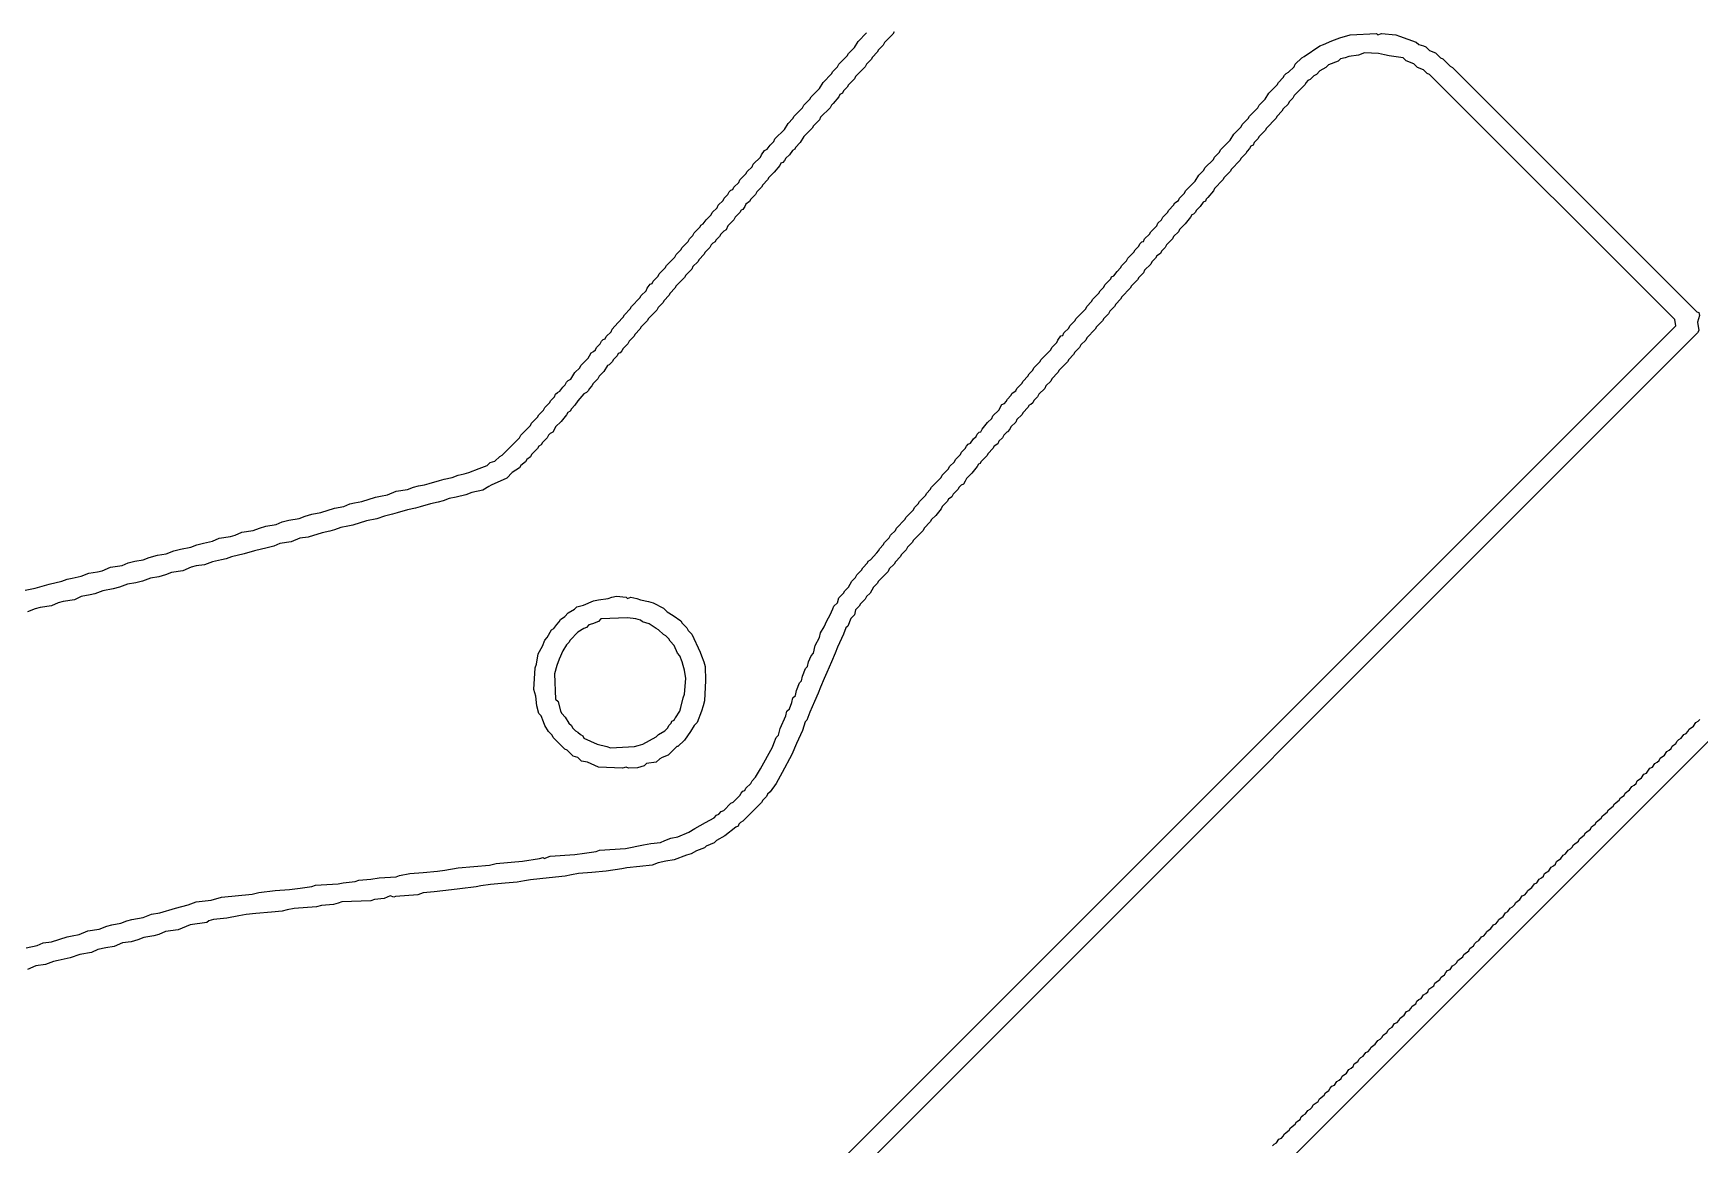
# Model space of a CAD drawing. Header units: millimetres. Extents: x 95 to 305, y 96 to 295.
# Drawn here: x 208.76 to 242.43, y 251.23 to 273.69 of the extents above; entities that cross this region are included whole.
import ezdxf

# ---------------------------------------------------------------- set-up
doc = ezdxf.new("R2010")
doc.units = ezdxf.units.MM
doc.layers.add('BottomOverlay', color=54, linetype='Continuous')

msp = doc.modelspace()

# ---------------------------------------------------------------- linework, layer by layer
at = {"layer": 'BottomOverlay'}
for p, q in [((225.35, 273.401), (225.423, 273.523)), ((225.423, 273.523), (225.593, 273.694)), ((225.934, 273.45), (225.836, 273.353)), ((225.958, 273.499), (225.934, 273.45)), ((226.128, 273.669), (225.958, 273.499)), ((226.153, 273.718), (226.128, 273.669)), ((234.44, 273.219), (234.757, 273.438)), ((234.757, 273.438), (234.83, 273.462)), ((234.83, 273.462), (235, 273.535)), ((235, 273.535), (235.158, 273.596)), ((235.158, 273.596), (235.365, 273.657)), ((235.365, 273.657), (235.901, 273.681)), ((235.901, 273.681), (235.925, 273.657)), ((235.925, 273.657), (235.998, 273.681)), ((235.998, 273.681), (236.29, 273.657)), ((236.29, 273.657), (236.363, 273.633)), ((236.363, 273.633), (236.704, 273.511)), ((236.704, 273.511), (236.753, 273.462)), ((236.753, 273.462), (236.85, 273.438)), ((236.85, 273.438), (236.899, 273.414)), ((236.899, 273.414), (236.972, 273.341)), ((225.033, 273.061), (225.204, 273.231)), ((225.204, 273.231), (225.228, 273.28)), ((225.228, 273.28), (225.35, 273.401)), ((225.69, 273.158), (225.593, 273.061)), ((225.715, 273.207), (225.69, 273.158)), ((225.812, 273.304), (225.715, 273.207)), ((225.836, 273.353), (225.812, 273.304)), ((234.258, 273.061), (234.392, 273.195)), ((234.392, 273.195), (234.44, 273.219)), ((235.122, 273.122), (234.927, 273.049)), ((235.171, 273.17), (235.122, 273.122)), ((235.268, 273.195), (235.171, 273.17)), ((235.341, 273.219), (235.268, 273.195)), ((235.536, 273.243), (235.341, 273.219)), ((235.657, 273.292), (235.536, 273.243)), ((235.937, 273.28), (235.657, 273.292)), ((236.059, 273.255), (235.937, 273.28)), ((236.156, 273.231), (236.059, 273.255)), ((236.436, 273.195), (236.156, 273.231)), ((236.497, 273.134), (236.436, 273.195)), ((236.655, 273.073), (236.497, 273.134)), ((236.972, 273.341), (237.093, 273.292)), ((237.093, 273.292), (237.191, 273.195)), ((237.191, 273.195), (237.239, 273.17)), ((237.239, 273.17), (237.385, 273.024)), ((224.717, 272.696), (224.887, 272.866)), ((224.887, 272.866), (224.911, 272.915)), ((224.911, 272.915), (225.009, 273.012)), ((225.009, 273.012), (225.033, 273.061)), ((225.35, 272.769), (225.228, 272.647)), ((225.374, 272.817), (225.35, 272.769)), ((225.569, 273.012), (225.374, 272.817)), ((225.593, 273.061), (225.569, 273.012)), ((233.917, 272.696), (234.014, 272.793)), ((234.014, 272.793), (234.039, 272.842)), ((234.039, 272.842), (234.075, 272.878)), ((234.075, 272.878), (234.124, 272.903)), ((234.124, 272.903), (234.234, 273.012)), ((234.234, 273.012), (234.258, 273.061)), ((234.562, 272.756), (234.513, 272.732)), ((234.635, 272.829), (234.562, 272.756)), ((234.684, 272.854), (234.635, 272.829)), ((234.757, 272.927), (234.684, 272.854)), ((234.879, 273), (234.757, 272.927)), ((234.927, 273.049), (234.879, 273)), ((236.728, 273), (236.655, 273.073)), ((236.85, 272.951), (236.728, 273)), ((236.923, 272.878), (236.85, 272.951)), ((236.972, 272.854), (236.923, 272.878)), ((241.925, 267.901), (236.972, 272.854)), ((237.385, 273.024), (237.434, 273)), ((237.434, 273), (242.375, 268.059)), ((224.449, 272.355), (224.473, 272.404)), ((224.473, 272.404), (224.644, 272.574)), ((224.644, 272.574), (224.717, 272.696)), ((225.033, 272.404), (224.924, 272.27)), ((225.058, 272.452), (225.033, 272.404)), ((225.106, 272.477), (225.058, 272.452)), ((225.131, 272.525), (225.106, 272.477)), ((225.204, 272.598), (225.131, 272.525)), ((225.228, 272.647), (225.204, 272.598)), ((233.649, 272.355), (233.722, 272.477)), ((233.722, 272.477), (233.893, 272.647)), ((233.893, 272.647), (233.917, 272.696)), ((234.234, 272.428), (234.209, 272.379)), ((234.453, 272.647), (234.234, 272.428)), ((234.477, 272.696), (234.453, 272.647)), ((234.513, 272.732), (234.477, 272.696)), ((224.133, 272.014), (224.303, 272.184)), ((224.303, 272.184), (224.327, 272.233)), ((224.327, 272.233), (224.449, 272.355)), ((224.863, 272.184), (224.668, 271.99)), ((224.887, 272.233), (224.863, 272.184)), ((224.924, 272.27), (224.887, 272.233)), ((233.333, 272.014), (233.503, 272.184)), ((233.503, 272.184), (233.528, 272.233)), ((233.528, 272.233), (233.649, 272.355)), ((233.99, 272.111), (233.893, 272.014)), ((234.014, 272.16), (233.99, 272.111)), ((234.112, 272.258), (234.014, 272.16)), ((234.136, 272.306), (234.112, 272.258)), ((234.209, 272.379), (234.136, 272.306)), ((223.743, 271.552), (223.938, 271.746)), ((223.938, 271.746), (224.011, 271.868)), ((224.011, 271.868), (224.108, 271.965)), ((224.108, 271.965), (224.133, 272.014)), ((224.498, 271.771), (224.327, 271.6)), ((224.522, 271.819), (224.498, 271.771)), ((224.644, 271.941), (224.522, 271.819)), ((224.668, 271.99), (224.644, 271.941)), ((233.017, 271.649), (233.163, 271.795)), ((233.163, 271.795), (233.187, 271.844)), ((233.187, 271.844), (233.309, 271.965)), ((233.309, 271.965), (233.333, 272.014)), ((233.674, 271.771), (233.649, 271.722)), ((233.868, 271.965), (233.674, 271.771)), ((233.893, 272.014), (233.868, 271.965)), ((223.585, 271.345), (223.646, 271.43)), ((223.646, 271.43), (223.719, 271.503)), ((223.719, 271.503), (223.743, 271.552)), ((224.254, 271.479), (224.157, 271.381)), ((224.327, 271.6), (224.254, 271.479)), ((232.749, 271.333), (232.944, 271.527)), ((232.944, 271.527), (233.017, 271.649)), ((233.357, 271.406), (233.333, 271.357)), ((233.406, 271.43), (233.357, 271.406)), ((233.43, 271.479), (233.406, 271.43)), ((233.503, 271.552), (233.43, 271.479)), ((233.528, 271.6), (233.503, 271.552)), ((233.649, 271.722), (233.528, 271.6)), ((223.305, 271.041), (223.451, 271.187)), ((223.451, 271.187), (223.475, 271.235)), ((223.475, 271.235), (223.536, 271.32)), ((223.536, 271.32), (223.585, 271.345)), ((223.865, 271.065), (223.841, 271.016)), ((223.901, 271.077), (223.865, 271.065)), ((223.938, 271.114), (223.901, 271.077)), ((223.962, 271.162), (223.938, 271.114)), ((224.035, 271.235), (223.962, 271.162)), ((224.096, 271.32), (224.035, 271.235)), ((224.145, 271.345), (224.096, 271.32)), ((224.157, 271.381), (224.145, 271.345)), ((232.432, 270.968), (232.603, 271.138)), ((232.603, 271.138), (232.627, 271.187)), ((232.627, 271.187), (232.724, 271.284)), ((232.724, 271.284), (232.749, 271.333)), ((233.138, 271.114), (232.968, 270.943)), ((233.163, 271.162), (233.138, 271.114)), ((233.26, 271.26), (233.163, 271.162)), ((233.284, 271.308), (233.26, 271.26)), ((233.333, 271.357), (233.284, 271.308)), ((223.013, 270.675), (223.037, 270.724)), ((223.037, 270.724), (223.159, 270.846)), ((223.159, 270.846), (223.183, 270.894)), ((223.183, 270.894), (223.281, 270.992)), ((223.281, 270.992), (223.305, 271.041)), ((223.597, 270.724), (223.5, 270.627)), ((223.621, 270.773), (223.597, 270.724)), ((223.731, 270.882), (223.621, 270.773)), ((223.841, 271.016), (223.731, 270.882)), ((232.238, 270.7), (232.311, 270.821)), ((232.311, 270.821), (232.408, 270.919)), ((232.408, 270.919), (232.432, 270.968)), ((232.797, 270.724), (232.627, 270.554)), ((232.822, 270.773), (232.797, 270.724)), ((232.944, 270.894), (232.822, 270.773)), ((232.968, 270.943), (232.944, 270.894)), ((222.721, 270.359), (222.794, 270.432)), ((222.794, 270.432), (222.818, 270.481)), ((222.818, 270.481), (222.855, 270.517)), ((222.855, 270.517), (222.891, 270.529)), ((222.891, 270.529), (222.916, 270.578)), ((222.916, 270.578), (223.013, 270.675)), ((223.354, 270.432), (223.256, 270.335)), ((223.378, 270.481), (223.354, 270.432)), ((223.475, 270.578), (223.378, 270.481)), ((223.5, 270.627), (223.475, 270.578)), ((231.921, 270.359), (232.019, 270.456)), ((232.019, 270.456), (232.043, 270.505)), ((232.043, 270.505), (232.238, 270.7)), ((232.603, 270.505), (232.493, 270.371)), ((232.627, 270.554), (232.603, 270.505)), ((222.453, 270.018), (222.478, 270.067)), ((222.478, 270.067), (222.575, 270.164)), ((222.575, 270.164), (222.599, 270.213)), ((222.599, 270.213), (222.697, 270.31)), ((222.697, 270.31), (222.721, 270.359)), ((223.037, 270.067), (222.94, 269.97)), ((223.062, 270.116), (223.037, 270.067)), ((223.098, 270.128), (223.062, 270.116)), ((223.135, 270.189), (223.098, 270.128)), ((223.159, 270.237), (223.135, 270.189)), ((223.232, 270.286), (223.159, 270.237)), ((223.256, 270.335), (223.232, 270.286)), ((231.581, 269.97), (231.678, 270.067)), ((231.678, 270.067), (231.702, 270.116)), ((231.702, 270.116), (231.8, 270.213)), ((231.8, 270.213), (231.824, 270.262)), ((231.824, 270.262), (231.897, 270.31)), ((231.897, 270.31), (231.921, 270.359)), ((232.238, 270.067), (232.201, 270.03)), ((232.262, 270.116), (232.238, 270.067)), ((232.335, 270.189), (232.262, 270.116)), ((232.396, 270.274), (232.335, 270.189)), ((232.445, 270.298), (232.396, 270.274)), ((232.457, 270.335), (232.445, 270.298)), ((232.493, 270.371), (232.457, 270.335)), ((222.112, 269.653), (222.234, 269.775)), ((222.234, 269.775), (222.246, 269.811)), ((222.246, 269.811), (222.295, 269.836)), ((222.295, 269.836), (222.356, 269.921)), ((222.356, 269.921), (222.453, 270.018)), ((222.757, 269.714), (222.709, 269.69)), ((222.794, 269.799), (222.757, 269.714)), ((222.916, 269.921), (222.794, 269.799)), ((222.94, 269.97), (222.916, 269.921)), ((231.337, 269.678), (231.459, 269.799)), ((231.459, 269.799), (231.483, 269.848)), ((231.483, 269.848), (231.556, 269.921)), ((231.556, 269.921), (231.581, 269.97)), ((231.921, 269.726), (231.897, 269.678)), ((232.031, 269.836), (231.921, 269.726)), ((232.14, 269.97), (232.031, 269.836)), ((232.165, 270.018), (232.14, 269.97)), ((232.201, 270.03), (232.165, 270.018)), ((221.869, 269.361), (221.991, 269.483)), ((221.991, 269.483), (222.015, 269.531)), ((222.015, 269.531), (222.088, 269.605)), ((222.088, 269.605), (222.112, 269.653)), ((222.453, 269.41), (222.429, 269.361)), ((222.49, 269.446), (222.453, 269.41)), ((222.538, 269.471), (222.49, 269.446)), ((222.551, 269.507), (222.538, 269.471)), ((222.624, 269.58), (222.551, 269.507)), ((222.648, 269.629), (222.624, 269.58)), ((222.709, 269.69), (222.648, 269.629)), ((231.021, 269.312), (231.094, 269.385)), ((231.094, 269.385), (231.118, 269.434)), ((231.118, 269.434), (231.155, 269.471)), ((231.155, 269.471), (231.191, 269.483)), ((231.191, 269.483), (231.215, 269.531)), ((231.215, 269.531), (231.313, 269.629)), ((231.313, 269.629), (231.337, 269.678)), ((231.654, 269.41), (231.629, 269.361)), ((231.775, 269.531), (231.654, 269.41)), ((231.8, 269.58), (231.775, 269.531)), ((231.897, 269.678), (231.8, 269.58)), ((221.553, 268.996), (221.723, 269.166)), ((221.723, 269.166), (221.747, 269.215)), ((221.747, 269.215), (221.845, 269.312)), ((221.845, 269.312), (221.869, 269.361)), ((222.185, 269.069), (222.088, 268.972)), ((222.21, 269.118), (222.185, 269.069)), ((222.307, 269.215), (222.21, 269.118)), ((222.332, 269.264), (222.307, 269.215)), ((222.429, 269.361), (222.332, 269.264)), ((230.753, 268.996), (230.85, 269.093)), ((230.85, 269.093), (230.875, 269.142)), ((230.875, 269.142), (230.996, 269.264)), ((230.996, 269.264), (231.021, 269.312)), ((231.361, 269.069), (231.337, 269.02)), ((231.434, 269.142), (231.361, 269.069)), ((231.459, 269.191), (231.434, 269.142)), ((231.532, 269.239), (231.459, 269.191)), ((231.556, 269.288), (231.532, 269.239)), ((231.629, 269.361), (231.556, 269.288)), ((221.285, 268.68), (221.382, 268.777)), ((221.382, 268.777), (221.407, 268.826)), ((221.407, 268.826), (221.528, 268.947)), ((221.528, 268.947), (221.553, 268.996)), ((221.918, 268.753), (221.747, 268.582)), ((221.942, 268.801), (221.918, 268.753)), ((222.064, 268.923), (221.942, 268.801)), ((222.088, 268.972), (222.064, 268.923)), ((230.412, 268.607), (230.534, 268.728)), ((230.534, 268.728), (230.546, 268.765)), ((230.546, 268.765), (230.595, 268.789)), ((230.595, 268.789), (230.656, 268.874)), ((230.656, 268.874), (230.729, 268.947)), ((230.729, 268.947), (230.753, 268.996)), ((231.069, 268.704), (230.948, 268.582)), ((231.094, 268.753), (231.069, 268.704)), ((231.191, 268.85), (231.094, 268.753)), ((231.215, 268.899), (231.191, 268.85)), ((231.337, 269.02), (231.215, 268.899)), ((221.017, 268.339), (221.042, 268.388)), ((221.042, 268.388), (221.139, 268.485)), ((221.139, 268.485), (221.163, 268.534)), ((221.163, 268.534), (221.224, 268.619)), ((221.224, 268.619), (221.261, 268.631)), ((221.261, 268.631), (221.285, 268.68)), ((221.601, 268.388), (221.504, 268.29)), ((221.626, 268.436), (221.601, 268.388)), ((221.723, 268.534), (221.626, 268.436)), ((221.747, 268.582), (221.723, 268.534)), ((230.169, 268.315), (230.291, 268.436)), ((230.291, 268.436), (230.315, 268.485)), ((230.315, 268.485), (230.388, 268.558)), ((230.388, 268.558), (230.412, 268.607)), ((230.753, 268.363), (230.729, 268.315)), ((230.923, 268.534), (230.753, 268.363)), ((230.948, 268.582), (230.923, 268.534)), ((220.701, 267.998), (220.822, 268.12)), ((220.822, 268.12), (220.847, 268.168)), ((220.847, 268.168), (221.017, 268.339)), ((221.358, 268.095), (221.188, 267.925)), ((221.382, 268.144), (221.358, 268.095)), ((221.48, 268.241), (221.382, 268.144)), ((221.504, 268.29), (221.48, 268.241)), ((229.828, 267.925), (230.023, 268.12)), ((230.023, 268.12), (230.047, 268.168)), ((230.047, 268.168), (230.144, 268.266)), ((230.144, 268.266), (230.169, 268.315)), ((230.51, 268.071), (230.485, 268.022)), ((230.607, 268.168), (230.51, 268.071)), ((230.631, 268.217), (230.607, 268.168)), ((230.729, 268.315), (230.631, 268.217)), ((242.375, 268.059), (242.412, 268.047)), ((242.412, 268.047), (242.424, 267.986)), ((220.433, 267.657), (220.457, 267.706)), ((220.457, 267.706), (220.567, 267.84)), ((220.567, 267.84), (220.676, 267.949)), ((220.676, 267.949), (220.701, 267.998)), ((221.017, 267.706), (220.92, 267.609)), ((221.042, 267.755), (221.017, 267.706)), ((221.163, 267.876), (221.042, 267.755)), ((221.188, 267.925), (221.163, 267.876)), ((221.589, 247.419), (241.949, 267.779)), ((229.585, 267.633), (229.682, 267.73)), ((229.682, 267.73), (229.706, 267.779)), ((229.706, 267.779), (229.804, 267.876)), ((229.804, 267.876), (229.828, 267.925)), ((230.218, 267.706), (230.047, 267.536)), ((230.242, 267.755), (230.218, 267.706)), ((230.364, 267.876), (230.242, 267.755)), ((230.388, 267.925), (230.364, 267.876)), ((230.485, 268.022), (230.388, 267.925)), ((241.949, 267.779), (241.925, 267.901)), ((242.424, 267.986), (242.387, 267.852)), ((242.387, 267.852), (242.412, 267.682)), ((220.141, 267.341), (220.214, 267.414)), ((220.214, 267.414), (220.238, 267.463)), ((220.238, 267.463), (220.275, 267.499)), ((220.275, 267.499), (220.311, 267.511)), ((220.311, 267.511), (220.336, 267.56)), ((220.336, 267.56), (220.433, 267.657)), ((220.774, 267.414), (220.676, 267.317)), ((220.798, 267.463), (220.774, 267.414)), ((220.895, 267.56), (220.798, 267.463)), ((220.92, 267.609), (220.895, 267.56)), ((242.387, 267.633), (221.784, 247.03)), ((229.341, 267.341), (229.439, 267.438)), ((229.439, 267.438), (229.463, 267.487)), ((229.463, 267.487), (229.524, 267.572)), ((229.524, 267.572), (229.56, 267.584)), ((229.56, 267.584), (229.585, 267.633)), ((229.925, 267.39), (229.901, 267.341)), ((230.023, 267.487), (229.925, 267.39)), ((230.047, 267.536), (230.023, 267.487)), ((242.412, 267.682), (242.387, 267.633)), ((219.825, 266.976), (219.971, 267.122)), ((219.971, 267.122), (219.995, 267.171)), ((219.995, 267.171), (220.031, 267.231)), ((220.031, 267.231), (220.08, 267.256)), ((220.08, 267.256), (220.117, 267.292)), ((220.117, 267.292), (220.141, 267.341)), ((220.457, 267.049), (220.397, 266.988)), ((220.482, 267.098), (220.457, 267.049)), ((220.555, 267.171), (220.482, 267.098)), ((220.579, 267.219), (220.555, 267.171)), ((220.616, 267.231), (220.579, 267.219)), ((220.652, 267.268), (220.616, 267.231)), ((220.676, 267.317), (220.652, 267.268)), ((228.976, 266.927), (229.098, 267.049)), ((229.098, 267.049), (229.122, 267.098)), ((229.122, 267.098), (229.317, 267.292)), ((229.317, 267.292), (229.341, 267.341)), ((229.658, 267.049), (229.487, 266.878)), ((229.682, 267.098), (229.658, 267.049)), ((229.779, 267.195), (229.682, 267.098)), ((229.804, 267.244), (229.779, 267.195)), ((229.901, 267.341), (229.804, 267.244)), ((219.569, 266.672), (219.618, 266.696)), ((219.618, 266.696), (219.703, 266.83)), ((219.703, 266.83), (219.8, 266.927)), ((219.8, 266.927), (219.825, 266.976)), ((220.165, 266.708), (220.068, 266.611)), ((220.19, 266.757), (220.165, 266.708)), ((220.287, 266.854), (220.19, 266.757)), ((220.36, 266.976), (220.287, 266.854)), ((220.397, 266.988), (220.36, 266.976)), ((228.757, 266.659), (228.854, 266.757)), ((228.854, 266.757), (228.879, 266.805)), ((228.879, 266.805), (228.952, 266.878)), ((228.952, 266.878), (228.976, 266.927)), ((229.341, 266.708), (229.317, 266.659)), ((229.463, 266.83), (229.341, 266.708)), ((229.487, 266.878), (229.463, 266.83)), ((219.216, 266.27), (219.289, 266.343)), ((219.289, 266.343), (219.313, 266.392)), ((219.313, 266.392), (219.35, 266.428)), ((219.35, 266.428), (219.399, 266.453)), ((219.399, 266.453), (219.459, 266.538)), ((219.459, 266.538), (219.508, 266.586)), ((219.508, 266.586), (219.532, 266.635)), ((219.532, 266.635), (219.569, 266.672)), ((219.885, 266.404), (219.764, 266.258)), ((219.934, 266.428), (219.885, 266.404)), ((219.971, 266.465), (219.934, 266.428)), ((219.995, 266.513), (219.971, 266.465)), ((220.044, 266.562), (219.995, 266.513)), ((220.068, 266.611), (220.044, 266.562)), ((228.441, 266.294), (228.514, 266.367)), ((228.514, 266.367), (228.538, 266.416)), ((228.538, 266.416), (228.611, 266.465)), ((228.611, 266.465), (228.635, 266.513)), ((228.635, 266.513), (228.733, 266.611)), ((228.733, 266.611), (228.757, 266.659)), ((229.049, 266.343), (228.976, 266.27)), ((229.074, 266.392), (229.049, 266.343)), ((229.195, 266.513), (229.074, 266.392)), ((229.22, 266.562), (229.195, 266.513)), ((229.317, 266.659), (229.22, 266.562)), ((218.973, 265.978), (219.07, 266.075)), ((219.07, 266.075), (219.094, 266.124)), ((219.094, 266.124), (219.192, 266.221)), ((219.192, 266.221), (219.216, 266.27)), ((219.557, 266.027), (219.532, 265.978)), ((219.605, 266.051), (219.557, 266.027)), ((219.63, 266.1), (219.605, 266.051)), ((219.703, 266.173), (219.63, 266.1)), ((219.764, 266.258), (219.703, 266.173)), ((228.149, 265.954), (228.27, 266.075)), ((228.27, 266.075), (228.331, 266.185)), ((228.331, 266.185), (228.38, 266.209)), ((228.38, 266.209), (228.416, 266.246)), ((228.416, 266.246), (228.441, 266.294)), ((228.757, 266.027), (228.733, 265.978)), ((228.854, 266.124), (228.757, 266.027)), ((228.879, 266.173), (228.854, 266.124)), ((228.915, 266.185), (228.879, 266.173)), ((228.952, 266.221), (228.915, 266.185)), ((228.976, 266.27), (228.952, 266.221)), ((218.608, 265.564), (218.802, 265.759)), ((218.802, 265.759), (218.827, 265.808)), ((218.827, 265.808), (218.948, 265.929)), ((218.948, 265.929), (218.973, 265.978)), ((219.289, 265.686), (219.253, 265.625)), ((219.313, 265.735), (219.289, 265.686)), ((219.423, 265.844), (219.313, 265.735)), ((219.532, 265.978), (219.423, 265.844)), ((227.905, 265.637), (227.93, 265.686)), ((227.93, 265.686), (228.039, 265.82)), ((228.039, 265.82), (228.124, 265.905)), ((228.124, 265.905), (228.149, 265.954)), ((228.489, 265.686), (228.441, 265.637)), ((228.514, 265.735), (228.489, 265.686)), ((228.611, 265.832), (228.514, 265.735)), ((228.635, 265.881), (228.611, 265.832)), ((228.733, 265.978), (228.635, 265.881)), ((218.23, 265.163), (218.583, 265.515)), ((218.583, 265.515), (218.608, 265.564)), ((218.973, 265.345), (218.948, 265.296)), ((219.021, 265.369), (218.973, 265.345)), ((219.046, 265.418), (219.021, 265.369)), ((219.143, 265.515), (219.046, 265.418)), ((219.167, 265.564), (219.143, 265.515)), ((219.204, 265.601), (219.167, 265.564)), ((219.253, 265.625), (219.204, 265.601)), ((227.589, 265.296), (227.613, 265.345)), ((227.613, 265.345), (227.65, 265.382)), ((227.65, 265.382), (227.698, 265.406)), ((227.698, 265.406), (227.759, 265.491)), ((227.759, 265.491), (227.808, 265.54)), ((227.808, 265.54), (227.832, 265.588)), ((227.832, 265.588), (227.869, 265.625)), ((227.869, 265.625), (227.905, 265.637)), ((228.173, 265.345), (228.149, 265.296)), ((228.246, 265.394), (228.173, 265.345)), ((228.27, 265.442), (228.246, 265.394)), ((228.343, 265.515), (228.27, 265.442)), ((228.368, 265.564), (228.343, 265.515)), ((228.429, 265.625), (228.368, 265.564)), ((228.441, 265.637), (228.429, 265.625)), ((217.926, 264.956), (217.987, 265.017)), ((217.987, 265.017), (218.084, 265.041)), ((218.084, 265.041), (218.182, 265.138)), ((218.182, 265.138), (218.23, 265.163)), ((218.705, 265.029), (218.608, 264.956)), ((218.729, 265.077), (218.705, 265.029)), ((218.802, 265.126), (218.729, 265.077)), ((218.827, 265.175), (218.802, 265.126)), ((218.948, 265.296), (218.827, 265.175)), ((227.272, 264.931), (227.37, 265.029)), ((227.37, 265.029), (227.394, 265.077)), ((227.394, 265.077), (227.491, 265.175)), ((227.491, 265.175), (227.516, 265.223)), ((227.516, 265.223), (227.589, 265.296)), ((227.905, 265.029), (227.893, 264.992)), ((228.027, 265.15), (227.905, 265.029)), ((228.051, 265.199), (228.027, 265.15)), ((228.149, 265.296), (228.051, 265.199)), ((216.965, 264.651), (217.062, 264.676)), ((217.062, 264.676), (217.22, 264.712)), ((217.22, 264.712), (217.342, 264.761)), ((217.342, 264.761), (217.464, 264.785)), ((217.464, 264.785), (217.561, 264.81)), ((217.561, 264.81), (217.768, 264.895)), ((217.768, 264.895), (217.926, 264.956)), ((218.328, 264.7), (218.011, 264.554)), ((218.437, 264.81), (218.328, 264.7)), ((218.583, 264.907), (218.437, 264.81)), ((218.608, 264.956), (218.583, 264.907)), ((226.907, 264.518), (227.102, 264.712)), ((227.102, 264.712), (227.126, 264.761)), ((227.126, 264.761), (227.248, 264.883)), ((227.248, 264.883), (227.272, 264.931)), ((227.613, 264.688), (227.589, 264.639)), ((227.723, 264.797), (227.613, 264.688)), ((227.832, 264.931), (227.723, 264.797)), ((227.857, 264.98), (227.832, 264.931)), ((227.893, 264.992), (227.857, 264.98)), ((215.675, 264.311), (215.772, 264.335)), ((215.772, 264.335), (215.918, 264.359)), ((215.918, 264.359), (216.088, 264.432)), ((216.088, 264.432), (216.32, 264.469)), ((216.32, 264.469), (216.441, 264.518)), ((216.441, 264.518), (216.539, 264.542)), ((216.539, 264.542), (216.66, 264.566)), ((216.66, 264.566), (216.758, 264.591)), ((216.758, 264.591), (216.965, 264.651)), ((217.5, 264.359), (217.305, 264.311)), ((217.622, 264.408), (217.5, 264.359)), ((217.841, 264.457), (217.622, 264.408)), ((217.963, 264.53), (217.841, 264.457)), ((218.011, 264.554), (217.963, 264.53)), ((226.664, 264.225), (226.786, 264.347)), ((226.786, 264.347), (226.81, 264.396)), ((226.81, 264.396), (226.883, 264.469)), ((226.883, 264.469), (226.907, 264.518)), ((227.321, 264.323), (227.248, 264.274)), ((227.345, 264.372), (227.321, 264.323)), ((227.443, 264.469), (227.345, 264.372)), ((227.467, 264.518), (227.443, 264.469)), ((227.504, 264.554), (227.467, 264.518)), ((227.552, 264.578), (227.504, 264.554)), ((227.589, 264.639), (227.552, 264.578)), ((214.385, 263.97), (214.567, 264.006)), ((214.567, 264.006), (214.847, 264.092)), ((214.847, 264.092), (215.03, 264.128)), ((215.03, 264.128), (215.151, 264.177)), ((215.151, 264.177), (215.249, 264.201)), ((215.249, 264.201), (215.395, 264.225)), ((215.395, 264.225), (215.675, 264.311)), ((216.113, 263.994), (216.015, 263.97)), ((216.32, 264.055), (216.113, 263.994)), ((216.478, 264.092), (216.32, 264.055)), ((216.575, 264.116), (216.478, 264.092)), ((216.782, 264.177), (216.575, 264.116)), ((216.94, 264.213), (216.782, 264.177)), ((217.038, 264.238), (216.94, 264.213)), ((217.159, 264.286), (217.038, 264.238)), ((217.305, 264.311), (217.159, 264.286)), ((226.396, 263.909), (226.542, 264.055)), ((226.542, 264.055), (226.567, 264.104)), ((226.567, 264.104), (226.64, 264.177)), ((226.64, 264.177), (226.664, 264.225)), ((227.102, 264.079), (226.993, 263.946)), ((227.126, 264.128), (227.102, 264.079)), ((227.224, 264.225), (227.126, 264.128)), ((227.248, 264.274), (227.224, 264.225)), ((213.204, 263.641), (213.326, 263.69)), ((213.326, 263.69), (213.46, 263.727)), ((213.46, 263.727), (213.667, 263.763)), ((213.667, 263.763), (213.788, 263.812)), ((213.788, 263.812), (213.922, 263.848)), ((213.922, 263.848), (214.129, 263.885)), ((214.129, 263.885), (214.251, 263.933)), ((214.251, 263.933), (214.385, 263.97)), ((214.847, 263.653), (214.75, 263.629)), ((214.969, 263.702), (214.847, 263.653)), ((215.115, 263.727), (214.969, 263.702)), ((215.212, 263.751), (215.115, 263.727)), ((215.492, 263.836), (215.212, 263.751)), ((215.699, 263.873), (215.492, 263.836)), ((215.857, 263.933), (215.699, 263.873)), ((216.015, 263.97), (215.857, 263.933)), ((226.177, 263.641), (226.201, 263.69)), ((226.201, 263.69), (226.372, 263.86)), ((226.372, 263.86), (226.396, 263.909)), ((226.761, 263.69), (226.737, 263.641)), ((226.883, 263.812), (226.761, 263.69)), ((226.907, 263.86), (226.883, 263.812)), ((226.993, 263.946), (226.907, 263.86)), ((211.939, 263.301), (212.06, 263.349)), ((212.06, 263.349), (212.194, 263.386)), ((212.194, 263.386), (212.377, 263.422)), ((212.377, 263.422), (212.511, 263.483)), ((212.511, 263.483), (212.742, 263.52)), ((212.742, 263.52), (212.839, 263.544)), ((212.839, 263.544), (212.973, 263.605)), ((212.973, 263.605), (213.204, 263.641)), ((213.618, 263.325), (213.484, 263.288)), ((213.74, 263.374), (213.618, 263.325)), ((213.971, 263.41), (213.74, 263.374)), ((214.141, 263.483), (213.971, 263.41)), ((214.312, 263.507), (214.141, 263.483)), ((214.592, 263.593), (214.312, 263.507)), ((214.75, 263.629), (214.592, 263.593)), ((225.861, 263.276), (225.934, 263.349)), ((225.934, 263.349), (225.958, 263.398)), ((225.958, 263.398), (226.055, 263.495)), ((226.055, 263.495), (226.08, 263.544)), ((226.08, 263.544), (226.177, 263.641)), ((226.518, 263.398), (226.421, 263.301)), ((226.542, 263.447), (226.518, 263.398)), ((226.737, 263.641), (226.542, 263.447)), ((210.551, 262.935), (210.673, 262.984)), ((210.673, 262.984), (210.807, 263.021)), ((210.807, 263.021), (210.977, 263.045)), ((210.977, 263.045), (211.099, 263.094)), ((211.099, 263.094), (211.269, 263.142)), ((211.269, 263.142), (211.44, 263.167)), ((211.44, 263.167), (211.598, 263.228)), ((211.598, 263.228), (211.732, 263.264)), ((211.732, 263.264), (211.939, 263.301)), ((212.377, 263.008), (212.218, 262.948)), ((212.559, 263.045), (212.377, 263.008)), ((212.657, 263.069), (212.559, 263.045)), ((212.766, 263.106), (212.657, 263.069)), ((213.022, 263.167), (212.766, 263.106)), ((213.229, 263.228), (213.022, 263.167)), ((213.484, 263.288), (213.229, 263.228)), ((225.52, 262.887), (225.617, 262.984)), ((225.617, 262.984), (225.63, 263.021)), ((225.63, 263.021), (225.678, 263.045)), ((225.678, 263.045), (225.8, 263.191)), ((225.8, 263.191), (225.836, 263.228)), ((225.836, 263.228), (225.861, 263.276)), ((226.177, 263.008), (226.153, 262.96)), ((226.275, 263.106), (226.177, 263.008)), ((226.299, 263.155), (226.275, 263.106)), ((226.396, 263.252), (226.299, 263.155)), ((226.421, 263.301), (226.396, 263.252)), ((246.464, 263.24), (226.98, 243.756)), ((209.334, 262.619), (209.444, 262.656)), ((209.444, 262.656), (209.541, 262.68)), ((209.541, 262.68), (209.724, 262.716)), ((209.724, 262.716), (209.882, 262.777)), ((209.882, 262.777), (210.052, 262.802)), ((210.052, 262.802), (210.15, 262.826)), ((210.15, 262.826), (210.32, 262.899)), ((210.32, 262.899), (210.551, 262.935)), ((211.123, 262.68), (210.965, 262.619)), ((211.294, 262.704), (211.123, 262.68)), ((211.427, 262.741), (211.294, 262.704)), ((211.549, 262.789), (211.427, 262.741)), ((211.78, 262.826), (211.549, 262.789)), ((211.951, 262.899), (211.78, 262.826)), ((212.048, 262.923), (211.951, 262.899)), ((212.218, 262.948), (212.048, 262.923)), ((225.301, 262.619), (225.374, 262.692)), ((225.374, 262.692), (225.398, 262.741)), ((225.398, 262.741), (225.496, 262.838)), ((225.496, 262.838), (225.52, 262.887)), ((226.031, 262.814), (225.836, 262.619)), ((226.055, 262.862), (226.031, 262.814)), ((226.153, 262.96), (226.055, 262.862)), ((208.592, 262.437), (208.799, 262.473)), ((208.799, 262.473), (209.079, 262.558)), ((209.079, 262.558), (209.334, 262.619)), ((209.724, 262.303), (209.59, 262.242)), ((209.906, 262.339), (209.724, 262.303)), ((210.004, 262.363), (209.906, 262.339)), ((210.162, 262.424), (210.004, 262.363)), ((210.369, 262.461), (210.162, 262.424)), ((210.502, 262.497), (210.369, 262.461)), ((210.661, 262.558), (210.502, 262.497)), ((210.831, 262.583), (210.661, 262.558)), ((210.965, 262.619), (210.831, 262.583)), ((220.445, 262.29), (220.543, 262.315)), ((220.543, 262.315), (220.737, 262.29)), ((225.033, 262.278), (225.131, 262.376)), ((225.131, 262.376), (225.155, 262.424)), ((225.155, 262.424), (225.228, 262.497)), ((225.228, 262.497), (225.301, 262.619)), ((225.593, 262.303), (225.569, 262.254)), ((225.666, 262.376), (225.593, 262.303)), ((225.739, 262.497), (225.666, 262.376)), ((225.812, 262.57), (225.739, 262.497)), ((225.836, 262.619), (225.812, 262.57)), ((208.799, 262.059), (208.641, 261.998)), ((208.896, 262.084), (208.799, 262.059)), ((209.127, 262.12), (208.896, 262.084)), ((209.261, 262.181), (209.127, 262.12)), ((209.359, 262.205), (209.261, 262.181)), ((209.59, 262.242), (209.359, 262.205)), ((219.496, 261.901), (219.569, 261.974)), ((219.569, 261.974), (219.691, 262.047)), ((219.691, 262.047), (219.739, 262.096)), ((219.739, 262.096), (219.873, 262.132)), ((219.873, 262.132), (220.08, 262.217)), ((220.08, 262.217), (220.177, 262.242)), ((220.177, 262.242), (220.372, 262.266)), ((220.372, 262.266), (220.445, 262.29)), ((220.737, 262.29), (220.762, 262.266)), ((220.762, 262.266), (220.835, 262.29)), ((220.835, 262.29), (220.956, 262.266)), ((220.956, 262.266), (221.029, 262.242)), ((221.029, 262.242), (221.188, 262.205)), ((221.188, 262.205), (221.285, 262.181)), ((221.285, 262.181), (221.492, 262.071)), ((221.492, 262.071), (221.565, 261.998)), ((221.565, 261.998), (221.687, 261.925)), ((224.863, 261.938), (224.911, 262.059)), ((224.911, 262.059), (224.936, 262.108)), ((224.936, 262.108), (225.009, 262.181)), ((225.009, 262.181), (225.033, 262.278)), ((225.374, 262.035), (225.35, 261.938)), ((225.447, 262.108), (225.374, 262.035)), ((225.471, 262.157), (225.447, 262.108)), ((225.569, 262.254), (225.471, 262.157)), ((219.143, 261.475), (219.228, 261.633)), ((219.228, 261.633), (219.277, 261.658)), ((219.277, 261.658), (219.338, 261.743)), ((219.338, 261.743), (219.386, 261.792)), ((219.386, 261.792), (219.411, 261.84)), ((219.411, 261.84), (219.496, 261.901)), ((219.885, 261.658), (219.764, 261.585)), ((219.934, 261.682), (219.885, 261.658)), ((219.983, 261.731), (219.934, 261.682)), ((220.056, 261.755), (219.983, 261.731)), ((220.177, 261.804), (220.056, 261.755)), ((220.226, 261.852), (220.177, 261.804)), ((220.762, 261.877), (220.226, 261.852)), ((220.932, 261.852), (220.762, 261.877)), ((221.029, 261.828), (220.932, 261.852)), ((221.066, 261.792), (221.029, 261.828)), ((221.2, 261.755), (221.066, 261.792)), ((221.346, 261.658), (221.2, 261.755)), ((221.394, 261.633), (221.346, 261.658)), ((221.492, 261.536), (221.394, 261.633)), ((221.687, 261.925), (221.845, 261.816)), ((221.845, 261.816), (221.869, 261.767)), ((221.869, 261.767), (221.966, 261.67)), ((221.966, 261.67), (221.991, 261.621)), ((224.668, 261.572), (224.741, 261.694)), ((224.741, 261.694), (224.79, 261.816)), ((224.79, 261.816), (224.863, 261.938)), ((225.179, 261.67), (225.131, 261.548)), ((225.216, 261.706), (225.179, 261.67)), ((225.277, 261.865), (225.216, 261.706)), ((225.35, 261.938), (225.277, 261.865)), ((218.96, 261.147), (219.046, 261.305)), ((219.046, 261.305), (219.094, 261.426)), ((219.094, 261.426), (219.143, 261.475)), ((219.532, 261.329), (219.459, 261.207)), ((219.581, 261.378), (219.532, 261.329)), ((219.605, 261.426), (219.581, 261.378)), ((219.764, 261.585), (219.605, 261.426)), ((221.54, 261.512), (221.492, 261.536)), ((221.601, 261.451), (221.54, 261.512)), ((221.626, 261.402), (221.601, 261.451)), ((221.711, 261.317), (221.626, 261.402)), ((221.772, 261.159), (221.711, 261.317)), ((221.991, 261.621), (222.064, 261.548)), ((222.064, 261.548), (222.234, 261.183)), ((224.522, 261.159), (224.559, 261.317)), ((224.559, 261.317), (224.644, 261.475)), ((224.644, 261.475), (224.668, 261.572)), ((225.131, 261.548), (225.009, 261.28)), ((218.924, 260.94), (218.96, 261.147)), ((219.386, 261.037), (219.338, 260.915)), ((219.459, 261.207), (219.386, 261.037)), ((221.82, 261.11), (221.772, 261.159)), ((221.869, 260.988), (221.82, 261.11)), ((221.893, 260.915), (221.869, 260.988)), ((222.234, 261.183), (222.258, 261.11)), ((222.258, 261.11), (222.307, 260.988)), ((222.307, 260.988), (222.332, 260.891)), ((224.4, 260.891), (224.425, 260.988)), ((224.425, 260.988), (224.473, 261.11)), ((224.473, 261.11), (224.522, 261.159)), ((224.887, 260.988), (224.79, 260.769)), ((224.96, 261.159), (224.887, 260.988)), ((225.009, 261.28), (224.96, 261.159)), ((218.875, 260.429), (218.9, 260.867)), ((218.9, 260.867), (218.924, 260.94)), ((219.338, 260.915), (219.289, 260.745)), ((219.289, 260.745), (219.313, 260.234)), ((221.918, 260.818), (221.893, 260.915)), ((221.942, 260.648), (221.918, 260.818)), ((221.918, 260.331), (221.942, 260.648)), ((222.332, 260.891), (222.344, 260.611)), ((224.279, 260.599), (224.303, 260.696)), ((224.303, 260.696), (224.364, 260.854)), ((224.364, 260.854), (224.4, 260.891)), ((224.741, 260.648), (224.668, 260.477)), ((224.79, 260.769), (224.741, 260.648)), ((218.912, 260.295), (218.875, 260.429)), ((218.936, 260.1), (218.912, 260.295)), ((221.893, 260.258), (221.918, 260.331)), ((222.344, 260.611), (222.319, 260.197)), ((224.108, 260.258), (224.157, 260.307)), ((224.157, 260.307), (224.181, 260.404)), ((224.181, 260.404), (224.242, 260.562)), ((224.242, 260.562), (224.279, 260.599)), ((224.619, 260.355), (224.546, 260.185)), ((224.668, 260.477), (224.619, 260.355)), ((218.973, 259.942), (218.936, 260.1)), ((219.313, 260.234), (219.362, 260.185)), ((219.362, 260.185), (219.411, 259.99)), ((219.411, 259.99), (219.435, 259.942)), ((221.735, 259.857), (221.82, 259.99)), ((221.82, 259.99), (221.845, 260.063)), ((221.845, 260.063), (221.893, 260.258)), ((222.258, 259.99), (222.173, 259.759)), ((222.295, 260.1), (222.258, 259.99)), ((222.319, 260.197), (222.295, 260.1)), ((223.962, 259.893), (223.987, 259.99)), ((223.987, 259.99), (224.035, 260.039)), ((224.035, 260.039), (224.084, 260.161)), ((224.084, 260.161), (224.108, 260.258)), ((224.449, 259.966), (224.388, 259.808)), ((224.546, 260.185), (224.449, 259.966)), ((219.021, 259.893), (218.973, 259.942)), ((219.07, 259.771), (219.021, 259.893)), ((219.094, 259.698), (219.07, 259.771)), ((219.167, 259.577), (219.094, 259.698)), ((219.435, 259.942), (219.508, 259.869)), ((219.508, 259.869), (219.581, 259.747)), ((219.581, 259.747), (219.63, 259.698)), ((219.63, 259.698), (219.654, 259.65)), ((219.654, 259.65), (219.715, 259.589)), ((221.516, 259.589), (221.577, 259.65)), ((221.577, 259.65), (221.601, 259.698)), ((221.601, 259.698), (221.65, 259.747)), ((221.65, 259.747), (221.662, 259.784)), ((221.662, 259.784), (221.711, 259.808)), ((221.711, 259.808), (221.723, 259.844)), ((221.723, 259.844), (221.735, 259.857)), ((222.112, 259.698), (222.039, 259.577)), ((222.173, 259.759), (222.112, 259.698)), ((223.816, 259.504), (223.853, 259.637)), ((223.853, 259.637), (223.962, 259.893)), ((224.352, 259.771), (224.303, 259.601)), ((224.388, 259.808), (224.352, 259.771)), ((242.193, 259.577), (242.217, 259.625)), ((242.217, 259.625), (242.302, 259.686)), ((242.302, 259.686), (242.351, 259.759)), ((242.351, 259.759), (242.399, 259.784)), ((242.399, 259.784), (242.436, 259.82)), ((219.24, 259.504), (219.167, 259.577)), ((219.265, 259.455), (219.24, 259.504)), ((219.496, 259.224), (219.265, 259.455)), ((219.715, 259.589), (219.764, 259.564)), ((219.764, 259.564), (219.812, 259.516)), ((219.812, 259.516), (219.861, 259.491)), ((219.861, 259.491), (219.885, 259.443)), ((219.885, 259.443), (220.153, 259.321)), ((220.153, 259.321), (220.348, 259.272)), ((220.348, 259.272), (220.421, 259.248)), ((220.421, 259.248), (220.908, 259.272)), ((220.908, 259.272), (220.981, 259.297)), ((220.981, 259.297), (221.078, 259.321)), ((221.078, 259.321), (221.346, 259.467)), ((221.346, 259.467), (221.394, 259.516)), ((221.394, 259.516), (221.516, 259.589)), ((221.76, 259.272), (221.747, 259.26)), ((221.784, 259.272), (221.76, 259.272)), ((221.918, 259.406), (221.784, 259.272)), ((222.039, 259.577), (221.918, 259.406)), ((223.695, 259.26), (223.719, 259.333)), ((223.719, 259.333), (223.768, 259.455)), ((223.768, 259.455), (223.816, 259.504)), ((224.181, 259.333), (224.084, 259.114)), ((224.303, 259.601), (224.181, 259.333)), ((241.852, 259.236), (241.876, 259.285)), ((241.876, 259.285), (241.949, 259.333)), ((241.949, 259.333), (241.973, 259.382)), ((241.973, 259.382), (242.01, 259.418)), ((242.01, 259.418), (242.059, 259.443)), ((242.059, 259.443), (242.107, 259.516)), ((242.107, 259.516), (242.156, 259.54)), ((242.156, 259.54), (242.193, 259.577)), ((219.545, 259.199), (219.496, 259.224)), ((219.666, 259.078), (219.545, 259.199)), ((219.764, 259.053), (219.666, 259.078)), ((219.837, 258.98), (219.764, 259.053)), ((219.958, 258.956), (219.837, 258.98)), ((220.177, 258.859), (219.958, 258.956)), ((221.346, 258.956), (221.151, 258.932)), ((221.419, 259.029), (221.346, 258.956)), ((221.467, 259.053), (221.419, 259.029)), ((221.589, 259.102), (221.467, 259.053)), ((221.747, 259.26), (221.589, 259.102)), ((223.451, 258.822), (223.695, 259.26)), ((224.084, 259.114), (223.889, 258.749)), ((241.523, 258.932), (241.572, 258.956)), ((241.572, 258.956), (241.608, 258.992)), ((241.608, 258.992), (241.633, 259.041)), ((241.633, 259.041), (241.718, 259.102)), ((241.718, 259.102), (241.767, 259.175)), ((241.767, 259.175), (241.815, 259.199)), ((241.815, 259.199), (241.852, 259.236)), ((220.664, 258.834), (220.177, 258.859)), ((220.737, 258.859), (220.664, 258.834)), ((220.786, 258.834), (220.737, 258.859)), ((220.968, 258.846), (220.786, 258.834)), ((221.102, 258.883), (220.968, 258.846)), ((221.151, 258.932), (221.102, 258.883)), ((223.281, 258.579), (223.354, 258.652)), ((223.354, 258.652), (223.451, 258.822)), ((223.889, 258.749), (223.768, 258.53)), ((241.17, 258.579), (241.255, 258.64)), ((241.255, 258.64), (241.304, 258.713)), ((241.304, 258.713), (241.353, 258.737)), ((241.353, 258.737), (241.426, 258.834)), ((241.426, 258.834), (241.475, 258.859)), ((241.475, 258.859), (241.523, 258.932)), ((222.903, 258.153), (223.037, 258.287)), ((223.037, 258.287), (223.062, 258.335)), ((223.062, 258.335), (223.098, 258.372)), ((223.098, 258.372), (223.135, 258.384)), ((223.135, 258.384), (223.159, 258.433)), ((223.159, 258.433), (223.256, 258.53)), ((223.256, 258.53), (223.281, 258.579)), ((223.573, 258.262), (223.5, 258.189)), ((223.597, 258.311), (223.573, 258.262)), ((223.646, 258.36), (223.597, 258.311)), ((223.768, 258.53), (223.646, 258.36)), ((240.83, 258.238), (240.903, 258.287)), ((240.903, 258.287), (240.927, 258.335)), ((240.927, 258.335), (241.012, 258.396)), ((241.012, 258.396), (241.061, 258.469)), ((241.061, 258.469), (241.109, 258.494)), ((241.109, 258.494), (241.146, 258.53)), ((241.146, 258.53), (241.17, 258.579)), ((222.611, 257.909), (222.66, 257.958)), ((222.66, 257.958), (222.709, 257.982)), ((222.709, 257.982), (222.855, 258.128)), ((222.855, 258.128), (222.903, 258.153)), ((223.475, 258.141), (223.098, 257.763)), ((223.5, 258.189), (223.475, 258.141)), ((240.464, 257.873), (240.562, 257.946)), ((240.562, 257.946), (240.586, 257.995)), ((240.586, 257.995), (240.683, 258.068)), ((240.683, 258.068), (240.708, 258.116)), ((240.708, 258.116), (240.805, 258.189)), ((240.805, 258.189), (240.83, 258.238)), ((222.003, 257.544), (222.125, 257.617)), ((222.125, 257.617), (222.344, 257.739)), ((222.344, 257.739), (222.514, 257.836)), ((222.514, 257.836), (222.563, 257.885)), ((222.563, 257.885), (222.611, 257.909)), ((222.952, 257.642), (222.733, 257.471)), ((223.001, 257.666), (222.952, 257.642)), ((223.013, 257.702), (223.001, 257.666)), ((223.05, 257.739), (223.013, 257.702)), ((223.098, 257.763), (223.05, 257.739)), ((240.124, 257.532), (240.221, 257.605)), ((240.221, 257.605), (240.245, 257.654)), ((240.245, 257.654), (240.318, 257.702)), ((240.318, 257.702), (240.343, 257.751)), ((240.343, 257.751), (240.44, 257.824)), ((240.44, 257.824), (240.464, 257.873)), ((220.725, 257.216), (221.09, 257.289)), ((221.09, 257.289), (221.236, 257.313)), ((221.236, 257.313), (221.431, 257.337)), ((221.431, 257.337), (221.516, 257.374)), ((221.516, 257.374), (221.638, 257.423)), ((221.638, 257.423), (221.784, 257.447)), ((221.784, 257.447), (222.003, 257.544)), ((222.356, 257.264), (222.319, 257.228)), ((222.514, 257.325), (222.356, 257.264)), ((222.563, 257.374), (222.514, 257.325)), ((222.733, 257.471), (222.563, 257.374)), ((239.856, 257.24), (239.88, 257.289)), ((239.88, 257.289), (239.978, 257.362)), ((239.978, 257.362), (240.002, 257.41)), ((240.002, 257.41), (240.099, 257.483)), ((240.099, 257.483), (240.124, 257.532)), ((218.109, 256.911), (218.644, 256.96)), ((218.644, 256.96), (218.985, 257.009)), ((218.985, 257.009), (219.058, 257.033)), ((219.058, 257.033), (219.082, 257.009)), ((219.082, 257.009), (219.204, 257.057)), ((219.204, 257.057), (219.703, 257.094)), ((219.703, 257.094), (219.898, 257.118)), ((219.898, 257.118), (220.129, 257.155)), ((220.129, 257.155), (220.202, 257.179)), ((220.202, 257.179), (220.725, 257.216)), ((221.382, 256.924), (221.261, 256.875)), ((221.54, 256.96), (221.382, 256.924)), ((221.711, 256.984), (221.54, 256.96)), ((221.954, 257.082), (221.711, 256.984)), ((222.052, 257.106), (221.954, 257.082)), ((222.161, 257.167), (222.052, 257.106)), ((222.319, 257.228), (222.161, 257.167)), ((239.515, 256.899), (239.54, 256.948)), ((239.54, 256.948), (239.625, 257.009)), ((239.625, 257.009), (239.673, 257.082)), ((239.673, 257.082), (239.722, 257.106)), ((239.722, 257.106), (239.771, 257.179)), ((239.771, 257.179), (239.819, 257.204)), ((239.819, 257.204), (239.856, 257.24)), ((215.334, 256.571), (215.577, 256.595)), ((215.577, 256.595), (215.748, 256.619)), ((215.748, 256.619), (216.088, 256.644)), ((216.088, 256.644), (216.161, 256.668)), ((216.161, 256.668), (216.368, 256.705)), ((216.368, 256.705), (216.636, 256.729)), ((216.636, 256.729), (216.928, 256.753)), ((216.928, 256.753), (217.074, 256.778)), ((217.074, 256.778), (217.342, 256.826)), ((217.342, 256.826), (217.975, 256.875)), ((217.975, 256.875), (218.109, 256.911)), ((218.802, 256.583), (218.681, 256.559)), ((219.18, 256.619), (218.802, 256.583)), ((219.508, 256.656), (219.18, 256.619)), ((219.63, 256.68), (219.508, 256.656)), ((219.776, 256.705), (219.63, 256.68)), ((220.044, 256.729), (219.776, 256.705)), ((220.336, 256.753), (220.044, 256.729)), ((220.652, 256.802), (220.336, 256.753)), ((220.749, 256.826), (220.652, 256.802)), ((221.017, 256.851), (220.749, 256.826)), ((221.261, 256.875), (221.017, 256.851)), ((239.138, 256.522), (239.187, 256.595)), ((239.187, 256.595), (239.235, 256.619)), ((239.235, 256.619), (239.272, 256.656)), ((239.272, 256.656), (239.296, 256.705)), ((239.296, 256.705), (239.381, 256.765)), ((239.381, 256.765), (239.43, 256.838)), ((239.43, 256.838), (239.479, 256.863)), ((239.479, 256.863), (239.515, 256.899)), ((212.559, 256.23), (213.18, 256.291)), ((213.18, 256.291), (213.314, 256.327)), ((213.314, 256.327), (213.642, 256.364)), ((213.642, 256.364), (213.934, 256.388)), ((213.934, 256.388), (214.153, 256.412)), ((214.153, 256.412), (214.385, 256.449)), ((214.385, 256.449), (214.458, 256.473)), ((214.458, 256.473), (214.92, 256.498)), ((214.92, 256.498), (215.017, 256.522)), ((215.017, 256.522), (215.261, 256.546)), ((215.261, 256.546), (215.334, 256.571)), ((215.967, 256.254), (215.845, 256.206)), ((216.04, 256.23), (215.967, 256.254)), ((216.076, 256.242), (216.04, 256.23)), ((216.527, 256.279), (216.076, 256.242)), ((216.636, 256.315), (216.527, 256.279)), ((216.855, 256.339), (216.636, 256.315)), ((217.208, 256.376), (216.855, 256.339)), ((217.378, 256.4), (217.208, 256.376)), ((217.707, 256.437), (217.378, 256.4)), ((217.804, 256.461), (217.707, 256.437)), ((217.999, 256.486), (217.804, 256.461)), ((218.291, 256.51), (217.999, 256.486)), ((218.535, 256.534), (218.291, 256.51)), ((218.681, 256.559), (218.535, 256.534)), ((238.797, 256.181), (238.846, 256.254)), ((238.846, 256.254), (238.895, 256.279)), ((238.895, 256.279), (238.931, 256.315)), ((238.931, 256.315), (238.955, 256.364)), ((238.955, 256.364), (239.041, 256.425)), ((239.041, 256.425), (239.089, 256.498)), ((239.089, 256.498), (239.138, 256.522)), ((211.147, 255.889), (211.318, 255.914)), ((211.318, 255.914), (211.634, 256.011)), ((211.634, 256.011), (211.89, 256.072)), ((211.89, 256.072), (212.048, 256.133)), ((212.048, 256.133), (212.352, 256.169)), ((212.352, 256.169), (212.559, 256.23)), ((213.569, 255.926), (213.253, 255.901)), ((213.788, 255.95), (213.569, 255.926)), ((213.886, 255.974), (213.788, 255.95)), ((214.032, 255.999), (213.886, 255.974)), ((214.482, 256.035), (214.032, 255.999)), ((214.579, 256.06), (214.482, 256.035)), ((214.823, 256.084), (214.579, 256.06)), ((214.92, 256.108), (214.823, 256.084)), ((214.993, 256.133), (214.92, 256.108)), ((215.577, 256.157), (214.993, 256.133)), ((215.65, 256.181), (215.577, 256.157)), ((215.845, 256.206), (215.65, 256.181)), ((238.456, 255.841), (238.505, 255.914)), ((238.505, 255.914), (238.554, 255.938)), ((238.554, 255.938), (238.602, 256.011)), ((238.602, 256.011), (238.651, 256.035)), ((238.651, 256.035), (238.688, 256.072)), ((238.688, 256.072), (238.712, 256.12)), ((238.712, 256.12), (238.797, 256.181)), ((209.858, 255.548), (210.089, 255.585)), ((210.089, 255.585), (210.247, 255.646)), ((210.247, 255.646), (210.344, 255.67)), ((210.344, 255.67), (210.527, 255.707)), ((210.527, 255.707), (210.649, 255.755)), ((210.649, 255.755), (210.746, 255.78)), ((210.746, 255.78), (210.977, 255.816)), ((210.977, 255.816), (211.147, 255.889)), ((211.683, 255.573), (211.427, 255.536)), ((211.926, 255.67), (211.683, 255.573)), ((212.267, 255.719), (211.926, 255.67)), ((212.304, 255.755), (212.267, 255.719)), ((212.401, 255.78), (212.304, 255.755)), ((212.669, 255.804), (212.401, 255.78)), ((212.912, 255.853), (212.669, 255.804)), ((213.058, 255.877), (212.912, 255.853)), ((213.253, 255.901), (213.058, 255.877)), ((238.128, 255.536), (238.213, 255.597)), ((238.213, 255.597), (238.262, 255.67)), ((238.262, 255.67), (238.31, 255.694)), ((238.31, 255.694), (238.347, 255.731)), ((238.347, 255.731), (238.371, 255.78)), ((238.371, 255.78), (238.456, 255.841)), ((208.616, 255.208), (208.835, 255.256)), ((208.835, 255.256), (208.957, 255.305)), ((208.957, 255.305), (209.127, 255.329)), ((209.127, 255.329), (209.444, 255.427)), ((209.444, 255.427), (209.541, 255.451)), ((209.541, 255.451), (209.687, 255.475)), ((209.687, 255.475), (209.858, 255.548)), ((210.393, 255.232), (210.223, 255.208)), ((210.563, 255.305), (210.393, 255.232)), ((210.734, 255.329), (210.563, 255.305)), ((210.868, 255.366), (210.734, 255.329)), ((210.989, 255.415), (210.868, 255.366)), ((211.196, 255.451), (210.989, 255.415)), ((211.294, 255.475), (211.196, 255.451)), ((211.427, 255.536), (211.294, 255.475)), ((237.787, 255.196), (237.86, 255.244)), ((237.86, 255.244), (237.884, 255.293)), ((237.884, 255.293), (237.921, 255.329)), ((237.921, 255.329), (237.97, 255.354)), ((237.97, 255.354), (238.018, 255.427)), ((238.018, 255.427), (238.067, 255.451)), ((238.067, 255.451), (238.104, 255.488)), ((238.104, 255.488), (238.128, 255.536)), ((209.164, 254.928), (209.006, 254.867)), ((209.261, 254.952), (209.164, 254.928)), ((209.505, 255.001), (209.261, 254.952)), ((209.699, 255.074), (209.505, 255.001)), ((209.931, 255.11), (209.699, 255.074)), ((210.064, 255.171), (209.931, 255.11)), ((210.223, 255.208), (210.064, 255.171)), ((237.483, 254.867), (237.519, 254.903)), ((237.519, 254.903), (237.544, 254.952)), ((237.544, 254.952), (237.641, 255.025)), ((237.641, 255.025), (237.665, 255.074)), ((237.665, 255.074), (237.763, 255.147)), ((237.763, 255.147), (237.787, 255.196)), ((208.811, 254.843), (208.641, 254.77)), ((209.006, 254.867), (208.811, 254.843)), ((237.081, 254.49), (237.179, 254.563)), ((237.179, 254.563), (237.203, 254.611)), ((237.203, 254.611), (237.276, 254.66)), ((237.276, 254.66), (237.3, 254.709)), ((237.3, 254.709), (237.337, 254.745)), ((237.337, 254.745), (237.385, 254.77)), ((237.385, 254.77), (237.434, 254.843)), ((237.434, 254.843), (237.483, 254.867)), ((236.801, 254.185), (236.85, 254.258)), ((236.85, 254.258), (236.899, 254.283)), ((236.899, 254.283), (236.935, 254.319)), ((236.935, 254.319), (236.96, 254.368)), ((236.96, 254.368), (237.057, 254.441)), ((237.057, 254.441), (237.081, 254.49)), ((236.461, 253.845), (236.509, 253.918)), ((236.509, 253.918), (236.558, 253.942)), ((236.558, 253.942), (236.594, 253.979)), ((236.594, 253.979), (236.619, 254.027)), ((236.619, 254.027), (236.692, 254.076)), ((236.692, 254.076), (236.716, 254.125)), ((236.716, 254.125), (236.753, 254.161)), ((236.753, 254.161), (236.801, 254.185)), ((236.132, 253.54), (236.169, 253.577)), ((236.169, 253.577), (236.217, 253.601)), ((236.217, 253.601), (236.266, 253.674)), ((236.266, 253.674), (236.315, 253.699)), ((236.315, 253.699), (236.351, 253.735)), ((236.351, 253.735), (236.375, 253.784)), ((236.375, 253.784), (236.461, 253.845)), ((235.791, 253.2), (235.876, 253.261)), ((235.876, 253.261), (235.925, 253.334)), ((235.925, 253.334), (235.974, 253.358)), ((235.974, 253.358), (236.01, 253.394)), ((236.01, 253.394), (236.035, 253.443)), ((236.035, 253.443), (236.108, 253.492)), ((236.108, 253.492), (236.132, 253.54)), ((235.451, 252.859), (235.524, 252.908)), ((235.524, 252.908), (235.548, 252.956)), ((235.548, 252.956), (235.584, 252.993)), ((235.584, 252.993), (235.633, 253.017)), ((235.633, 253.017), (235.682, 253.09)), ((235.682, 253.09), (235.73, 253.114)), ((235.73, 253.114), (235.767, 253.151)), ((235.767, 253.151), (235.791, 253.2)), ((235.146, 252.53), (235.183, 252.567)), ((235.183, 252.567), (235.207, 252.616)), ((235.207, 252.616), (235.292, 252.676)), ((235.292, 252.676), (235.341, 252.749)), ((235.341, 252.749), (235.39, 252.774)), ((235.39, 252.774), (235.426, 252.81)), ((235.426, 252.81), (235.451, 252.859)), ((234.745, 252.153), (234.842, 252.226)), ((234.842, 252.226), (234.866, 252.275)), ((234.866, 252.275), (234.939, 252.323)), ((234.939, 252.323), (234.964, 252.372)), ((234.964, 252.372), (235, 252.409)), ((235, 252.409), (235.049, 252.433)), ((235.049, 252.433), (235.098, 252.506)), ((235.098, 252.506), (235.146, 252.53)), ((234.465, 251.849), (234.513, 251.922)), ((234.513, 251.922), (234.562, 251.946)), ((234.562, 251.946), (234.599, 251.983)), ((234.599, 251.983), (234.623, 252.031)), ((234.623, 252.031), (234.72, 252.104)), ((234.72, 252.104), (234.745, 252.153)), ((234.136, 251.52), (234.161, 251.569)), ((234.161, 251.569), (234.258, 251.642)), ((234.258, 251.642), (234.282, 251.691)), ((234.282, 251.691), (234.355, 251.739)), ((234.355, 251.739), (234.38, 251.788)), ((234.38, 251.788), (234.416, 251.824)), ((234.416, 251.824), (234.465, 251.849)), ((233.795, 251.204), (233.832, 251.24)), ((233.832, 251.24), (233.881, 251.265)), ((233.881, 251.265), (233.929, 251.338)), ((233.929, 251.338), (233.978, 251.362)), ((233.978, 251.362), (234.014, 251.399)), ((234.014, 251.399), (234.039, 251.447)), ((234.039, 251.447), (234.136, 251.52))]:
    msp.add_line(p, q, dxfattribs=at)

doc.saveas('drawing.dxf')
